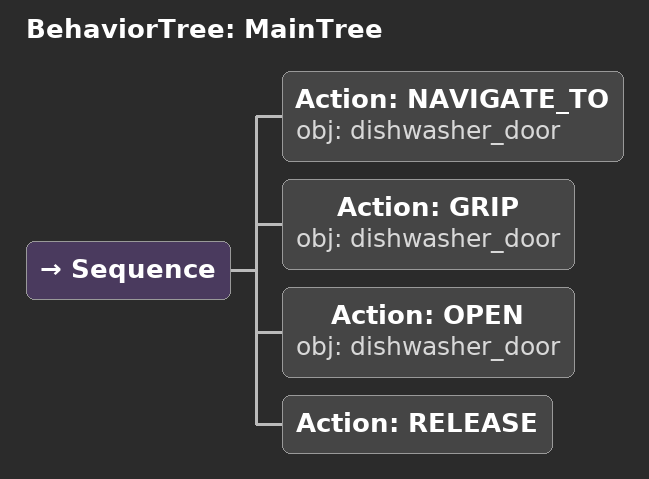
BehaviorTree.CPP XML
<root main_tree_to_execute="MainTree">
  <BehaviorTree ID="MainTree">
    <Sequence>
      <!-- Navigate to dishwasher_door -->
      <Action ID="NAVIGATE_TO" obj="dishwasher_door" />
      <!-- Grip dishwasher_door -->
      <Action ID="GRIP" obj="dishwasher_door" />
      <!-- Open dishwasher_door -->
      <Action ID="OPEN" obj="dishwasher_door" />
      <!-- Release -->
      <Action ID="RELEASE" />
    </Sequence>
  </BehaviorTree>
</root>
